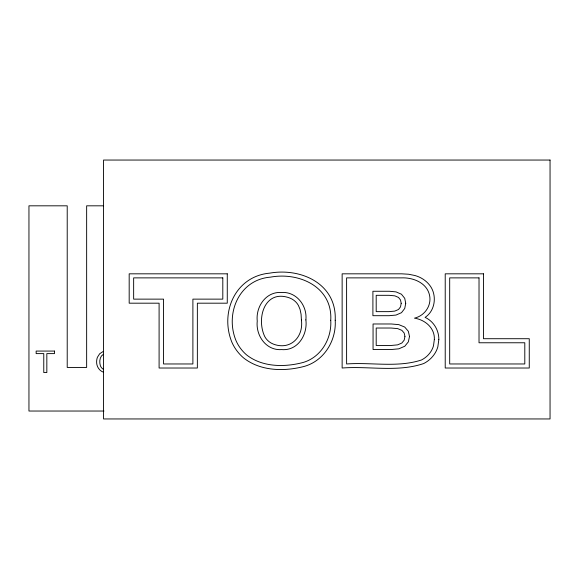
<?xml version="1.0" encoding="UTF-8"?>
<svg xmlns="http://www.w3.org/2000/svg" width="579" height="579" viewBox="0 0 579 579"><rect width="100%" height="100%" fill="white"/><g stroke="black" fill="none" stroke-linecap="round" stroke-linejoin="round"><path stroke-width="0.87" d="M103.352 354.305C99.566 356.563 99.212 361.759 100.333 365.602A7.838 7.274 0 0 0 103.221 369.221M103.257 351.446L99.711 353.718L97.388 357.323A15.763 14.62 0 0 0 96.946 364.842C97.742 368.078 100.037 370.886 103.171 372.087M103.561 205.82L86.647 205.82L86.647 367.433L67.215 367.433L67.215 205.82L28.95 205.82L28.95 411.032L103.974 411.032M301.413 319.919C303.736 337.152 290.376 350.548 273.368 344.107A17.102 15.51 0 0 1 264.726 336.522C256.099 318.255 264.654 288.878 289.638 297.953A17.319 15.705 0 0 1 298.373 305.372L300.06 309.403L301.073 314.252L301.413 319.919M305.878 319.905C307.767 334.64 297.874 351.026 281.589 349.593C266.101 350.744 255.614 335.509 257.25 321.099C255.643 306.798 265.884 291.461 281.329 292.482C296.31 291.353 307.42 305.618 305.878 319.905M330.747 320.274C331.89 338.44 321.28 357.062 303.338 362.411C284.68 367.419 262.207 367.303 246.466 354.804A43.895 39.813 0 0 1 236.073 340.778C224.818 313.775 238.946 279.614 270.48 277.138C299.22 271.819 332.744 287.018 330.747 320.274M335.212 320.216C336.45 340.148 324.486 360.333 304.909 366.218C284.702 371.732 260.384 371.371 243.383 357.757A48.441 43.932 0 0 1 231.904 342.276C219.651 312.399 235.363 276.226 269.763 273.129C301.369 267.614 336.855 283.978 335.212 320.216M434.344 339.482L433.483 345.837A25.281 22.936 0 0 1 421.519 359.972C397.498 367.853 371.342 362.136 346.604 363.967L346.604 277.877L401.515 277.877C412.993 277.392 426.629 282.668 429.48 294.943C431.941 305.401 424.747 315.794 414.463 318.161C425.073 319.76 434.938 328.003 434.344 339.482M438.846 339.432L437.84 346.872A29.804 27.032 0 0 1 423.741 363.532C397.635 372.427 369.076 365.935 342.138 368.02L342.138 273.824L401.66 273.824L408.622 274.236L415.042 275.546A27.937 25.338 0 0 1 429.444 284.926C437.217 294.436 435.603 310.561 425.095 317.379C433.613 321.309 438.882 330.095 438.846 339.432M401.189 303.302L400.516 306.877L398.504 309.497L394.769 311.104L388.95 311.64L376.198 311.64L376.198 295.319L389.146 295.319L394.82 295.847L398.504 297.432L400.516 299.958L401.189 303.302M405.727 303.28L404.75 308.455L401.486 312.696L395.993 315.063L389.175 315.693L372.905 315.693L372.905 291.266L389.377 291.266L396.043 291.888L401.45 294.219L404.728 298.323L405.727 303.28M404.945 336.486L404.171 340.177L401.84 343.029L397.614 344.86L391.151 345.468L376.198 345.468L376.198 328.025L391.086 328.025L397.635 328.604L401.869 330.348L404.178 333.041L404.945 336.486M409.498 336.457L408.361 341.842L404.764 346.249L398.837 348.819L391.382 349.521L373.057 349.521L373.057 323.979L391.31 323.979L398.808 324.638L404.721 327.07L408.347 331.304L409.498 336.457M550.05 160.05L103.54 160.05L103.54 418.95L550.05 418.95L550.05 160.05M227.272 273.824L129.182 273.824L129.182 303.186L159.095 303.186L159.095 368.02L197.359 368.02L197.359 303.186L227.272 303.186L227.272 273.824M483.487 273.824L445.222 273.824L445.222 368.02L529.264 368.02L529.264 338.715L483.487 338.715L483.487 273.824M222.806 277.877L133.648 277.877L133.648 299.133L163.56 299.133L163.56 363.967L192.894 363.967L192.894 299.133L222.806 299.133L222.806 277.877M479.021 277.877L449.688 277.877L449.688 363.967L524.798 363.967L524.798 342.768L479.021 342.768L479.021 277.877M54.491 351.069L36.151 351.069L36.151 353.61L43.772 353.61L43.772 372.543L46.834 372.543L46.834 353.61L54.491 353.61L54.491 351.069"/></g></svg>
